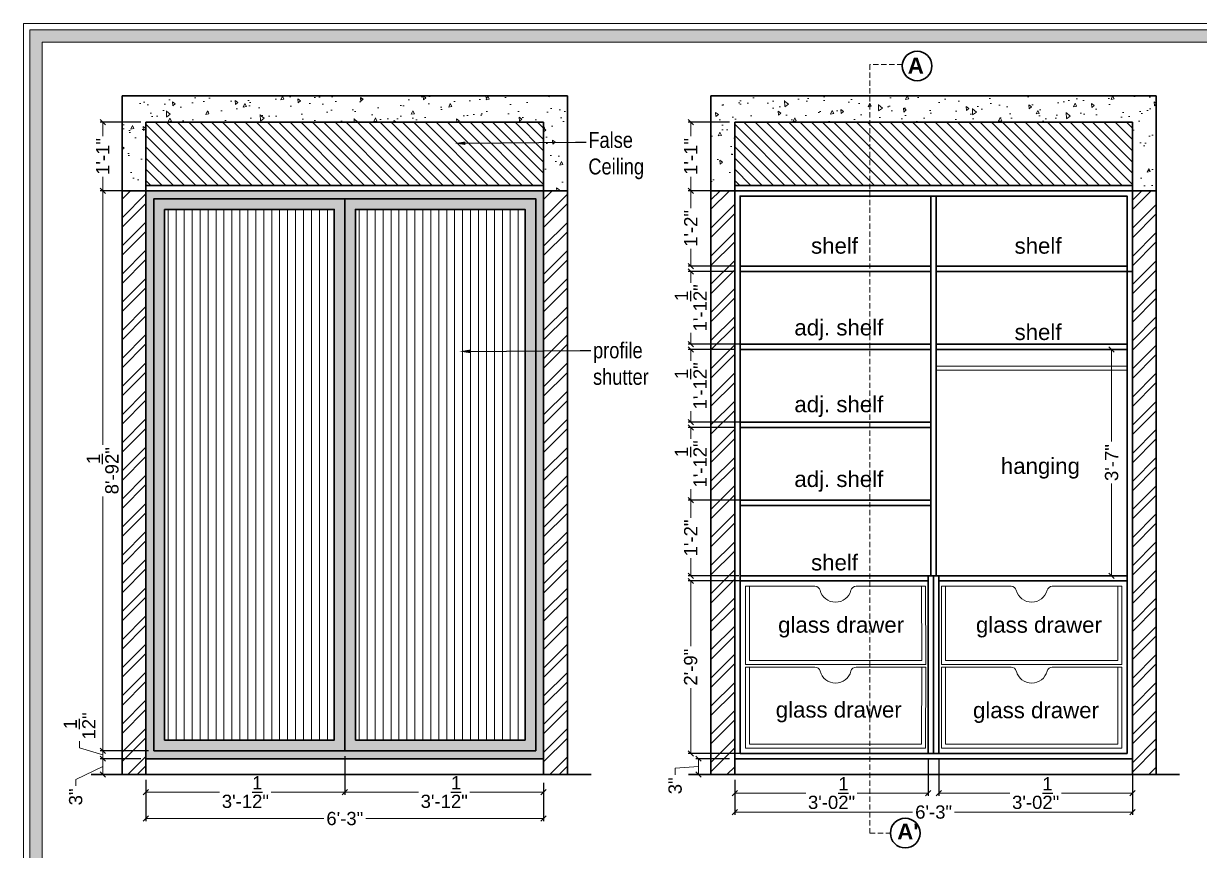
# Model space of a CAD drawing. Header units: millimetres. Extents: x 56222 to 3066687, y -650199 to -121287.
# Drawn here: x 132280.5 to 132502.3, y -184501.3 to -184345.4 of the extents above; entities that cross this region are included whole.
import ezdxf
from ezdxf import colors
from ezdxf.entities.mleader import LeaderData, LeaderLine
from ezdxf.math import Vec2, Vec3

# ---------------------------------------------------------------- set-up
doc = ezdxf.new("R2010")
doc.units = ezdxf.units.MM
doc.header["$MEASUREMENT"] = 0
doc.header["$PDMODE"] = 35
doc.linetypes.add('CENTER', pattern=[2, 1.25, -0.25, 0.25, -0.25])
doc.linetypes.add('DASHEDX2', pattern=[1.5, 1, -0.5])
doc.layers.get('Defpoints').update_dxf_attribs({"color": 220})
doc.layers.add('AR HATCH-7', color=7, linetype='Continuous')
for name, color, linetype, lineweight in [('DIM.', 250, 'Continuous', 13), ('dim05', 1, 'Continuous', 13), ('Dimension', 10, 'DASHEDX2', 20), ('FURNITURE', 32, 'Continuous', 9), ('FURNITURE-1', 252, 'Continuous', 13), ('GROUND FLOOR  ( HATCH )', 251, 'Continuous', 9), ('Labelling', 1, 'Continuous', 25), ('SECTION ( SLAB PLine )', 104, 'Continuous', 30), ('Text', 7, 'Continuous', 15), ('wall', 7, 'Continuous', 30), ('XX~SLAB ( BEAM )~ ( DIM )', 7, 'Continuous', 9)]:
    doc.layers.add(name, color=color, linetype=linetype, lineweight=lineweight)
doc.styles.add('Arial', font='arial.ttf')
doc.styles.get("Standard").update_dxf_attribs({"font": 'arial.ttf', "height": 6})
doc.styles.add('style4', font='ARIALN.TTF')
doc.dimstyles.new('ISO-25', dxfattribs={"dimtxt": 2.5, "dimasz": 1, "dimexe": 0.5, "dimexo": 1, "dimtad": 0, "dimdec": 1, "dimlunit": 4, "dimtxsty": 'Standard', "dimblk": 'OBLIQUE', "dimcen": 2.5, "dimclrd": 1, "dimclre": 1, "dimclrt": 5, "dimadec": 0, "dimazin": 0, "dimtfac": 1, "dimtdec": 1, "dimtmove": 0, "dimatfit": 3, "dimfxl": 1, "dimlwd": -1, "dimarcsym": 0})

# ---------------------------------------------------------------- blocks, each defined once
blk = doc.blocks.new('_Oblique')
at = {"layer": 'wall', "color": 0, "lineweight": -2}
blk.add_line((-0.5, -0.5), (0.5, 0.5), dxfattribs=at)
blk = doc.blocks.new('*D177')
at = {"layer": 'Defpoints', "color": 0, "lineweight": 30, "transparency": 16777216}
for p in [(132406.36, -184435.29), (132416.17, -184435.29), (132416.41, -184449.51)]:
    blk.add_point(p, dxfattribs=at)
at = {"layer": 'dim05', "color": 1, "linetype": 'Continuous', "lineweight": -2, "transparency": 16777216}
for p, q in [((132415.17, -184435.29), (132405.86, -184435.29)), ((132415.41, -184449.51), (132405.86, -184449.51))]:
    blk.add_line(p, q, dxfattribs=at)
at = {"layer": 'dim05', "color": 1, "linetype": 'Continuous', "transparency": 16777216}
for p, q in [((132406.36, -184435.29), (132406.36, -184438.57)), ((132406.36, -184449.51), (132406.36, -184446.23))]:
    blk.add_line(p, q, dxfattribs=at)
at = {"layer": 'dim05', "color": 1, "transparency": 16777216}
for p, rotation in [((132406.36, -184435.29), 90), ((132406.36, -184449.51), 270)]:
    blk.add_blockref('_Oblique', p, dxfattribs=dict(at, rotation=rotation))
at = {"layer": 'dim05', "color": 5, "lineweight": 25, "transparency": 16777216, "insert": (132406.36, -184442.4), "char_height": 2.5, "attachment_point": 5, "rotation": 90, "style": 'Arial'}
blk.add_mtext('1\'-2"', dxfattribs=at)
blk = doc.blocks.new('*D178')
at = {"layer": 'Defpoints', "color": 0, "lineweight": 30, "transparency": 16777216}
for p in [(132407.84, -184484.01), (132414.67, -184484.01), (132414.67, -184487.01)]:
    blk.add_point(p, dxfattribs=at)
at = {"layer": 'dim05', "color": 1, "linetype": 'Continuous', "lineweight": -2, "transparency": 16777216}
for p, q in [((132413.67, -184484.01), (132407.34, -184484.01)), ((132413.67, -184487.01), (132407.34, -184487.01))]:
    blk.add_line(p, q, dxfattribs=at)
at = {"layer": 'dim05', "color": 1, "linetype": 'Continuous', "transparency": 16777216}
for p, q in [((132407.84, -184487.01), (132407.84, -184484.01)), ((132407.84, -184485.51), (132403.43, -184485.82)), ((132403.43, -184485.82), (132403.43, -184487.07))]:
    blk.add_line(p, q, dxfattribs=at)
at = {"layer": 'dim05', "color": 1, "transparency": 16777216}
for p, rotation in [((132407.84, -184484.01), 90), ((132407.84, -184487.01), 270)]:
    blk.add_blockref('_Oblique', p, dxfattribs=dict(at, rotation=rotation))
at = {"layer": 'dim05', "color": 5, "lineweight": 25, "transparency": 16777216, "insert": (132403.43, -184489.13), "char_height": 2.5, "attachment_point": 5, "rotation": 90, "style": 'Arial'}
blk.add_mtext('3"', dxfattribs=at)
blk = doc.blocks.new('*D179')
at = {"layer": 'Defpoints', "color": 0, "lineweight": 30, "transparency": 16777216}
for p in [(132341.12, -184486.06), (132303.62, -184487.56), (132341.12, -184490.32)]:
    blk.add_point(p, dxfattribs=at)
at = {"layer": 'dim05', "color": 1, "linetype": 'Continuous', "lineweight": -2, "transparency": 16777216}
for p, q in [((132303.62, -184488.56), (132303.62, -184490.82)), ((132341.12, -184487.06), (132341.12, -184490.82))]:
    blk.add_line(p, q, dxfattribs=at)
at = {"layer": 'dim05', "color": 1, "linetype": 'Continuous', "transparency": 16777216}
for p, q in [((132303.62, -184490.32), (132317.51, -184490.32)), ((132341.12, -184490.32), (132327.23, -184490.32))]:
    blk.add_line(p, q, dxfattribs=at)
at = {"layer": 'dim05', "color": 1, "transparency": 16777216, "rotation": 180}
blk.add_blockref('_Oblique', (132303.62, -184490.32), dxfattribs=at)
at = {"layer": 'dim05', "color": 1, "transparency": 16777216}
blk.add_blockref('_Oblique', (132341.12, -184490.32), dxfattribs=at)
at = {"layer": 'dim05', "color": 5, "lineweight": 25, "transparency": 16777216, "insert": (132322.37, -184490.32), "char_height": 2.5, "attachment_point": 5, "style": 'Arial'}
blk.add_mtext('3\'-1{\\H1x;\\S1/2;}"', dxfattribs=at)
blk = doc.blocks.new('*D180')
at = {"layer": 'Defpoints', "color": 0, "lineweight": 30, "transparency": 16777216}
for p in [(132341.12, -184482.51), (132378.62, -184487.56), (132378.62, -184490.32)]:
    blk.add_point(p, dxfattribs=at)
at = {"layer": 'dim05', "color": 1, "linetype": 'Continuous', "lineweight": -2, "transparency": 16777216}
for p, q in [((132341.12, -184483.51), (132341.12, -184490.82)), ((132378.62, -184488.56), (132378.62, -184490.82))]:
    blk.add_line(p, q, dxfattribs=at)
at = {"layer": 'dim05', "color": 1, "linetype": 'Continuous', "transparency": 16777216}
for p, q in [((132341.12, -184490.32), (132355.01, -184490.32)), ((132378.62, -184490.32), (132364.73, -184490.32))]:
    blk.add_line(p, q, dxfattribs=at)
at = {"layer": 'dim05', "color": 1, "transparency": 16777216, "rotation": 180}
blk.add_blockref('_Oblique', (132341.12, -184490.32), dxfattribs=at)
at = {"layer": 'dim05', "color": 1, "transparency": 16777216}
blk.add_blockref('_Oblique', (132378.62, -184490.32), dxfattribs=at)
at = {"layer": 'dim05', "color": 5, "lineweight": 25, "transparency": 16777216, "insert": (132359.87, -184490.32), "char_height": 2.5, "attachment_point": 5, "style": 'Arial'}
blk.add_mtext('3\'-1{\\H1x;\\S1/2;}"', dxfattribs=at)
blk = doc.blocks.new('*D181')
at = {"layer": 'Defpoints', "color": 0, "lineweight": 30, "transparency": 16777216}
for p in [(132295.46, -184376.94), (132305.12, -184376.94), (132305.12, -184482.51)]:
    blk.add_point(p, dxfattribs=at)
at = {"layer": 'dim05', "color": 1, "linetype": 'Continuous', "lineweight": -2, "transparency": 16777216}
for p, q in [((132304.12, -184376.94), (132294.96, -184376.94)), ((132304.12, -184482.51), (132294.96, -184482.51))]:
    blk.add_line(p, q, dxfattribs=at)
at = {"layer": 'dim05', "color": 1, "linetype": 'Continuous', "transparency": 16777216}
for p, q in [((132295.46, -184376.94), (132295.46, -184424.86)), ((132295.46, -184482.51), (132295.46, -184434.58))]:
    blk.add_line(p, q, dxfattribs=at)
at = {"layer": 'dim05', "color": 1, "transparency": 16777216}
for p, rotation in [((132295.46, -184376.94), 90), ((132295.46, -184482.51), 270)]:
    blk.add_blockref('_Oblique', p, dxfattribs=dict(at, rotation=rotation))
at = {"layer": 'dim05', "color": 5, "lineweight": 25, "transparency": 16777216, "insert": (132295.46, -184429.72), "char_height": 2.5, "attachment_point": 5, "rotation": 90, "style": 'Arial'}
blk.add_mtext('8\'-9{\\H1x;\\S1/2;}"', dxfattribs=at)
blk = doc.blocks.new('*D182')
at = {"layer": 'Defpoints', "color": 0, "lineweight": 30, "transparency": 16777216}
for p in [(132295.46, -184364.01), (132303.62, -184364.01), (132305.12, -184376.94)]:
    blk.add_point(p, dxfattribs=at)
at = {"layer": 'dim05', "color": 1, "linetype": 'Continuous', "lineweight": -2, "transparency": 16777216}
for p, q in [((132302.62, -184364.01), (132294.96, -184364.01)), ((132304.12, -184376.94), (132294.96, -184376.94))]:
    blk.add_line(p, q, dxfattribs=at)
at = {"layer": 'dim05', "color": 1, "linetype": 'Continuous', "transparency": 16777216}
for p, q in [((132295.46, -184364.01), (132295.46, -184366.64)), ((132295.46, -184376.94), (132295.46, -184374.3))]:
    blk.add_line(p, q, dxfattribs=at)
at = {"layer": 'dim05', "color": 1, "transparency": 16777216}
for p, rotation in [((132295.46, -184364.01), 90), ((132295.46, -184376.94), 270)]:
    blk.add_blockref('_Oblique', p, dxfattribs=dict(at, rotation=rotation))
at = {"layer": 'dim05', "color": 5, "lineweight": 25, "transparency": 16777216, "insert": (132295.46, -184370.47), "char_height": 2.5, "attachment_point": 5, "rotation": 90, "style": 'Arial'}
blk.add_mtext('1\'-1"', dxfattribs=at)
blk = doc.blocks.new('*D184')
at = {"layer": 'Defpoints', "color": 0, "lineweight": 30, "transparency": 16777216}
for p in [(132485.75, -184406.87), (132486.94, -184406.87), (132486.39, -184449.51)]:
    blk.add_point(p, dxfattribs=at)
at = {"layer": 'dim05', "color": 1, "linetype": 'Continuous', "lineweight": -2, "transparency": 16777216}
for p, q in [((132485.94, -184406.87), (132485.25, -184406.87)), ((132485.39, -184449.51), (132485.25, -184449.51))]:
    blk.add_line(p, q, dxfattribs=at)
at = {"layer": 'dim05', "color": 1, "linetype": 'Continuous', "transparency": 16777216}
for p, q in [((132485.75, -184406.87), (132485.75, -184424.24)), ((132485.75, -184449.51), (132485.75, -184432.13))]:
    blk.add_line(p, q, dxfattribs=at)
at = {"layer": 'dim05', "color": 1, "transparency": 16777216}
for p, rotation in [((132485.75, -184406.87), 90), ((132485.75, -184449.51), 270)]:
    blk.add_blockref('_Oblique', p, dxfattribs=dict(at, rotation=rotation))
at = {"layer": 'dim05', "color": 5, "lineweight": 25, "transparency": 16777216, "insert": (132485.75, -184428.19), "char_height": 2.5, "attachment_point": 5, "rotation": 90, "style": 'Arial'}
blk.add_mtext('3\'-7"', dxfattribs=at)
blk = doc.blocks.new('*D406')
at = {"layer": 'Defpoints', "color": 0, "lineweight": 30, "transparency": 16777216}
for p in [(132295.46, -184484.01), (132303.62, -184484.01), (132303.62, -184487.01)]:
    blk.add_point(p, dxfattribs=at)
at = {"layer": 'dim05', "color": 1, "linetype": 'Continuous', "lineweight": -2, "transparency": 16777216}
for p, q in [((132302.62, -184484.01), (132294.96, -184484.01)), ((132302.62, -184487.01), (132294.96, -184487.01))]:
    blk.add_line(p, q, dxfattribs=at)
at = {"layer": 'dim05', "color": 1, "linetype": 'Continuous', "transparency": 16777216}
for p, q in [((132295.46, -184487.01), (132295.46, -184484.01)), ((132295.46, -184485.51), (132290.37, -184487.91)), ((132290.37, -184487.91), (132290.37, -184489.16))]:
    blk.add_line(p, q, dxfattribs=at)
at = {"layer": 'dim05', "color": 1, "transparency": 16777216}
for p, rotation in [((132295.46, -184484.01), 90), ((132295.46, -184487.01), 270)]:
    blk.add_blockref('_Oblique', p, dxfattribs=dict(at, rotation=rotation))
at = {"layer": 'dim05', "color": 5, "lineweight": 25, "transparency": 16777216, "insert": (132290.37, -184491.22), "char_height": 2.5, "attachment_point": 5, "rotation": 90, "style": 'Arial'}
blk.add_mtext('3"', dxfattribs=at)
blk = doc.blocks.new('*D407')
at = {"layer": 'Defpoints', "color": 0, "lineweight": 30, "transparency": 16777216}
for p in [(132295.46, -184482.51), (132303.62, -184484.01), (132305.12, -184482.51)]:
    blk.add_point(p, dxfattribs=at)
at = {"layer": 'dim05', "color": 1, "linetype": 'Continuous', "transparency": 16777216}
for p, q in [((132291.09, -184481.95), (132291.09, -184480.7)), ((132295.46, -184483.26), (132291.09, -184481.95)), ((132295.46, -184484.01), (132295.46, -184482.51))]:
    blk.add_line(p, q, dxfattribs=at)
at = {"layer": 'dim05', "color": 1, "linetype": 'Continuous', "lineweight": -2, "transparency": 16777216}
for p, q in [((132304.12, -184482.51), (132294.96, -184482.51)), ((132302.62, -184484.01), (132294.96, -184484.01))]:
    blk.add_line(p, q, dxfattribs=at)
at = {"layer": 'dim05', "color": 1, "transparency": 16777216}
for p, rotation in [((132295.46, -184482.51), 90), ((132295.46, -184484.01), 270)]:
    blk.add_blockref('_Oblique', p, dxfattribs=dict(at, rotation=rotation))
at = {"layer": 'dim05', "color": 5, "lineweight": 25, "transparency": 16777216, "insert": (132291.09, -184477.84), "char_height": 2.5, "attachment_point": 5, "rotation": 90, "style": 'Arial'}
blk.add_mtext('1{\\H1x;\\S1/2;}"', dxfattribs=at)
blk = doc.blocks.new('*D408')
at = {"layer": 'Defpoints', "color": 0, "lineweight": 30, "transparency": 16777216}
for p in [(132406.36, -184364.01), (132414.67, -184364.01), (132414.67, -184376.94)]:
    blk.add_point(p, dxfattribs=at)
at = {"layer": 'dim05', "color": 1, "linetype": 'Continuous', "lineweight": -2, "transparency": 16777216}
for p, q in [((132413.67, -184364.01), (132405.86, -184364.01)), ((132413.67, -184376.94), (132405.86, -184376.94))]:
    blk.add_line(p, q, dxfattribs=at)
at = {"layer": 'dim05', "color": 1, "linetype": 'Continuous', "transparency": 16777216}
for p, q in [((132406.36, -184364.01), (132406.36, -184366.64)), ((132406.36, -184376.94), (132406.36, -184374.3))]:
    blk.add_line(p, q, dxfattribs=at)
at = {"layer": 'dim05', "color": 1, "transparency": 16777216}
for p, rotation in [((132406.36, -184364.01), 90), ((132406.36, -184376.94), 270)]:
    blk.add_blockref('_Oblique', p, dxfattribs=dict(at, rotation=rotation))
at = {"layer": 'dim05', "color": 5, "lineweight": 25, "transparency": 16777216, "insert": (132406.36, -184370.47), "char_height": 2.5, "attachment_point": 5, "rotation": 90, "style": 'Arial'}
blk.add_mtext('1\'-1"', dxfattribs=at)
blk = doc.blocks.new('*D409')
at = {"layer": 'Defpoints', "color": 0, "lineweight": 30, "transparency": 16777216}
for p in [(132416.7, -184450.51), (132406.36, -184483.01), (132418.46, -184483.01)]:
    blk.add_point(p, dxfattribs=at)
at = {"layer": 'dim05', "color": 1, "linetype": 'Continuous', "lineweight": -2, "transparency": 16777216}
for p, q in [((132415.7, -184450.51), (132405.86, -184450.51)), ((132417.46, -184483.01), (132405.86, -184483.01))]:
    blk.add_line(p, q, dxfattribs=at)
at = {"layer": 'dim05', "color": 1, "linetype": 'Continuous', "transparency": 16777216}
for p, q in [((132406.36, -184450.51), (132406.36, -184462.79)), ((132406.36, -184483.01), (132406.36, -184470.73))]:
    blk.add_line(p, q, dxfattribs=at)
at = {"layer": 'dim05', "color": 1, "transparency": 16777216}
for p, rotation in [((132406.36, -184450.51), 90), ((132406.36, -184483.01), 270)]:
    blk.add_blockref('_Oblique', p, dxfattribs=dict(at, rotation=rotation))
at = {"layer": 'dim05', "color": 5, "lineweight": 25, "transparency": 16777216, "insert": (132406.36, -184466.76), "char_height": 2.5, "attachment_point": 5, "rotation": 90, "style": 'Arial'}
blk.add_mtext('2\'-9"', dxfattribs=at)
blk = doc.blocks.new('*D410')
at = {"layer": 'Defpoints', "color": 0, "lineweight": 30, "transparency": 16777216}
for p in [(132414.67, -184376.94), (132406.36, -184391.15), (132415.67, -184391.15)]:
    blk.add_point(p, dxfattribs=at)
at = {"layer": 'dim05', "color": 1, "linetype": 'Continuous', "lineweight": -2, "transparency": 16777216}
for p, q in [((132413.67, -184376.94), (132405.86, -184376.94)), ((132414.67, -184391.15), (132405.86, -184391.15))]:
    blk.add_line(p, q, dxfattribs=at)
at = {"layer": 'dim05', "color": 1, "linetype": 'Continuous', "transparency": 16777216}
for p, q in [((132406.36, -184376.94), (132406.36, -184380.21)), ((132406.36, -184391.15), (132406.36, -184387.87))]:
    blk.add_line(p, q, dxfattribs=at)
at = {"layer": 'dim05', "color": 1, "transparency": 16777216}
for p, rotation in [((132406.36, -184376.94), 90), ((132406.36, -184391.15), 270)]:
    blk.add_blockref('_Oblique', p, dxfattribs=dict(at, rotation=rotation))
at = {"layer": 'dim05', "color": 5, "lineweight": 25, "transparency": 16777216, "insert": (132406.36, -184384.04), "char_height": 2.5, "attachment_point": 5, "rotation": 90, "style": 'Arial'}
blk.add_mtext('1\'-2"', dxfattribs=at)
blk = doc.blocks.new('*D411')
at = {"layer": 'Defpoints', "color": 0, "lineweight": 30, "transparency": 16777216}
for p in [(132415.67, -184392.15), (132406.36, -184405.87), (132416.67, -184405.87)]:
    blk.add_point(p, dxfattribs=at)
at = {"layer": 'dim05', "color": 1, "linetype": 'Continuous', "lineweight": -2, "transparency": 16777216}
for p, q in [((132414.67, -184392.15), (132405.86, -184392.15)), ((132415.67, -184405.87), (132405.86, -184405.87))]:
    blk.add_line(p, q, dxfattribs=at)
at = {"layer": 'dim05', "color": 1, "linetype": 'Continuous', "transparency": 16777216}
for p, q in [((132406.36, -184392.15), (132406.36, -184394.27)), ((132406.36, -184405.87), (132406.36, -184403.75))]:
    blk.add_line(p, q, dxfattribs=at)
at = {"layer": 'dim05', "color": 1, "transparency": 16777216}
for p, rotation in [((132406.36, -184392.15), 90), ((132406.36, -184405.87), 270)]:
    blk.add_blockref('_Oblique', p, dxfattribs=dict(at, rotation=rotation))
at = {"layer": 'dim05', "color": 5, "lineweight": 25, "transparency": 16777216, "insert": (132406.36, -184399.01), "char_height": 2.5, "attachment_point": 5, "rotation": 90, "style": 'Arial'}
blk.add_mtext('1\'-1{\\H1x;\\S1/2;}"', dxfattribs=at)
blk = doc.blocks.new('*D412')
at = {"layer": 'Defpoints', "color": 0, "lineweight": 30, "transparency": 16777216}
for p in [(132415.67, -184406.87), (132406.36, -184420.58), (132416.67, -184420.58)]:
    blk.add_point(p, dxfattribs=at)
at = {"layer": 'dim05', "color": 1, "linetype": 'Continuous', "lineweight": -2, "transparency": 16777216}
for p, q in [((132414.67, -184406.87), (132405.86, -184406.87)), ((132415.67, -184420.58), (132405.86, -184420.58))]:
    blk.add_line(p, q, dxfattribs=at)
at = {"layer": 'dim05', "color": 1, "linetype": 'Continuous', "transparency": 16777216}
for p, q in [((132406.36, -184406.87), (132406.36, -184408.98)), ((132406.36, -184420.58), (132406.36, -184418.46))]:
    blk.add_line(p, q, dxfattribs=at)
at = {"layer": 'dim05', "color": 1, "transparency": 16777216}
for p, rotation in [((132406.36, -184406.87), 90), ((132406.36, -184420.58), 270)]:
    blk.add_blockref('_Oblique', p, dxfattribs=dict(at, rotation=rotation))
at = {"layer": 'dim05', "color": 5, "lineweight": 25, "transparency": 16777216, "insert": (132406.36, -184413.72), "char_height": 2.5, "attachment_point": 5, "rotation": 90, "style": 'Arial'}
blk.add_mtext('1\'-1{\\H1x;\\S1/2;}"', dxfattribs=at)
blk = doc.blocks.new('*D413')
at = {"layer": 'Defpoints', "color": 0, "lineweight": 30, "transparency": 16777216}
for p in [(132415.67, -184421.58), (132406.36, -184435.29), (132416.67, -184435.29)]:
    blk.add_point(p, dxfattribs=at)
at = {"layer": 'dim05', "color": 1, "linetype": 'Continuous', "lineweight": -2, "transparency": 16777216}
for p, q in [((132414.67, -184421.58), (132405.86, -184421.58)), ((132415.67, -184435.29), (132405.86, -184435.29))]:
    blk.add_line(p, q, dxfattribs=at)
at = {"layer": 'dim05', "color": 1, "linetype": 'Continuous', "transparency": 16777216}
for p, q in [((132406.36, -184421.58), (132406.36, -184423.7)), ((132406.36, -184435.29), (132406.36, -184433.18))]:
    blk.add_line(p, q, dxfattribs=at)
at = {"layer": 'dim05', "color": 1, "transparency": 16777216}
for p, rotation in [((132406.36, -184421.58), 90), ((132406.36, -184435.29), 270)]:
    blk.add_blockref('_Oblique', p, dxfattribs=dict(at, rotation=rotation))
at = {"layer": 'dim05', "color": 5, "lineweight": 25, "transparency": 16777216, "insert": (132406.36, -184428.44), "char_height": 2.5, "attachment_point": 5, "rotation": 90, "style": 'Arial'}
blk.add_mtext('1\'-1{\\H1x;\\S1/2;}"', dxfattribs=at)
blk = doc.blocks.new('*D414')
at = {"layer": 'Defpoints', "color": 0, "lineweight": 30, "transparency": 16777216}
for p in [(132451.17, -184483.01), (132414.67, -184487.01), (132451.17, -184490.51)]:
    blk.add_point(p, dxfattribs=at)
at = {"layer": 'dim05', "color": 1, "linetype": 'Continuous', "lineweight": -2, "transparency": 16777216}
for p, q in [((132451.17, -184484.01), (132451.17, -184491.01)), ((132414.67, -184488.01), (132414.67, -184491.01))]:
    blk.add_line(p, q, dxfattribs=at)
at = {"layer": 'dim05', "color": 1, "linetype": 'Continuous', "transparency": 16777216}
for p, q in [((132414.67, -184490.51), (132428.07, -184490.51)), ((132451.17, -184490.51), (132437.78, -184490.51))]:
    blk.add_line(p, q, dxfattribs=at)
at = {"layer": 'dim05', "color": 1, "transparency": 16777216, "rotation": 180}
blk.add_blockref('_Oblique', (132414.67, -184490.51), dxfattribs=at)
at = {"layer": 'dim05', "color": 1, "transparency": 16777216}
blk.add_blockref('_Oblique', (132451.17, -184490.51), dxfattribs=at)
at = {"layer": 'dim05', "color": 5, "lineweight": 25, "transparency": 16777216, "insert": (132432.92, -184490.51), "char_height": 2.5, "attachment_point": 5, "style": 'Arial'}
blk.add_mtext('3\'-0{\\H1x;\\S1/2;}"', dxfattribs=at)
blk = doc.blocks.new('*D415')
at = {"layer": 'Defpoints', "color": 0, "lineweight": 30, "transparency": 16777216}
for p in [(132453.17, -184483.01), (132489.67, -184484.01), (132489.67, -184490.51)]:
    blk.add_point(p, dxfattribs=at)
at = {"layer": 'dim05', "color": 1, "linetype": 'Continuous', "lineweight": -2, "transparency": 16777216}
for p, q in [((132453.17, -184484.01), (132453.17, -184491.01)), ((132489.67, -184485.01), (132489.67, -184491.01))]:
    blk.add_line(p, q, dxfattribs=at)
at = {"layer": 'dim05', "color": 1, "linetype": 'Continuous', "transparency": 16777216}
for p, q in [((132453.17, -184490.51), (132466.57, -184490.51)), ((132489.67, -184490.51), (132476.28, -184490.51))]:
    blk.add_line(p, q, dxfattribs=at)
at = {"layer": 'dim05', "color": 1, "transparency": 16777216, "rotation": 180}
blk.add_blockref('_Oblique', (132453.17, -184490.51), dxfattribs=at)
at = {"layer": 'dim05', "color": 1, "transparency": 16777216}
blk.add_blockref('_Oblique', (132489.67, -184490.51), dxfattribs=at)
at = {"layer": 'dim05', "color": 5, "lineweight": 25, "transparency": 16777216, "insert": (132471.42, -184490.51), "char_height": 2.5, "attachment_point": 5, "style": 'Arial'}
blk.add_mtext('3\'-0{\\H1x;\\S1/2;}"', dxfattribs=at)
blk = doc.blocks.new('*D416')
at = {"layer": 'Defpoints', "color": 0, "lineweight": 30, "transparency": 16777216}
for p in [(132414.67, -184487.01), (132489.67, -184487.01), (132489.67, -184494.09)]:
    blk.add_point(p, dxfattribs=at)
at = {"layer": 'dim05', "color": 1, "linetype": 'Continuous', "lineweight": -2, "transparency": 16777216}
for p, q in [((132414.67, -184488.01), (132414.67, -184494.59)), ((132489.67, -184488.01), (132489.67, -184494.59))]:
    blk.add_line(p, q, dxfattribs=at)
at = {"layer": 'dim05', "color": 1, "linetype": 'Continuous', "transparency": 16777216}
for p, q in [((132414.67, -184494.09), (132448.22, -184494.09)), ((132489.67, -184494.09), (132456.13, -184494.09))]:
    blk.add_line(p, q, dxfattribs=at)
at = {"layer": 'dim05', "color": 1, "transparency": 16777216, "rotation": 180}
blk.add_blockref('_Oblique', (132414.67, -184494.09), dxfattribs=at)
at = {"layer": 'dim05', "color": 1, "transparency": 16777216}
blk.add_blockref('_Oblique', (132489.67, -184494.09), dxfattribs=at)
at = {"layer": 'dim05', "color": 5, "lineweight": 25, "transparency": 16777216, "insert": (132452.17, -184494.09), "char_height": 2.5, "attachment_point": 5, "style": 'Arial'}
blk.add_mtext('6\'-3"', dxfattribs=at)
blk = doc.blocks.new('*D417')
at = {"layer": 'Defpoints', "color": 0, "lineweight": 30, "transparency": 16777216}
for p in [(132303.62, -184487.01), (132378.62, -184487.56), (132378.62, -184495.31)]:
    blk.add_point(p, dxfattribs=at)
at = {"layer": 'dim05', "color": 1, "linetype": 'Continuous', "lineweight": -2, "transparency": 16777216}
for p, q in [((132303.62, -184488.01), (132303.62, -184495.81)), ((132378.62, -184488.56), (132378.62, -184495.81))]:
    blk.add_line(p, q, dxfattribs=at)
at = {"layer": 'dim05', "color": 1, "linetype": 'Continuous', "transparency": 16777216}
for p, q in [((132303.62, -184495.31), (132337.17, -184495.31)), ((132378.62, -184495.31), (132345.08, -184495.31))]:
    blk.add_line(p, q, dxfattribs=at)
at = {"layer": 'dim05', "color": 1, "transparency": 16777216, "rotation": 180}
blk.add_blockref('_Oblique', (132303.62, -184495.31), dxfattribs=at)
at = {"layer": 'dim05', "color": 1, "transparency": 16777216}
blk.add_blockref('_Oblique', (132378.62, -184495.31), dxfattribs=at)
at = {"layer": 'dim05', "color": 5, "lineweight": 25, "transparency": 16777216, "insert": (132341.12, -184495.31), "char_height": 2.5, "attachment_point": 5, "style": 'Arial'}
blk.add_mtext('6\'-3"', dxfattribs=at)

msp = doc.modelspace()

# ---------------------------------------------------------------- hatches: boundary and pattern name
at = {"layer": 'AR HATCH-7', "lineweight": 0, "true_color": 0x939598}
h = msp.add_hatch(dxfattribs=at)
h.set_pattern_fill('AR-CONC', color=252, angle=45)
h.set_pattern_definition([(95, (-1324.439, -2019.0207), (5.51551999, 4.62807079), [0.75, -8.25]), (40, (-1324.439, -2019.021), (-6.29992167, 4.3376815), [0.6, -6.6]), (145.4514445, (-1323.9795, -2018.635), (-0.78440164, 8.96575221), [0.63740192, -7.01142112]), (91.1842, (-1325.853, -2017.6064), (8.71693388, 6.37613776), [1.125, -12.375]), (141.6356355, (-1325.127, -2017.075), (-0.2790007, 13.4971167), [0.9561034, -10.5171376]), (36.184164, (-1325.853, -2017.606), (-0.2790007, 13.4971167), [0.9, -9.9]), (66, (-1324.7927, -2017.253), (7.06771572, 1.37382476), [0.75, -8.25]), (11, (-1324.793, -2017.253), (-3.40708593, 6.84808435), [0.6, -6.6]), (116.4514447, (-1324.204, -2017.1384), (3.66062975, 8.22190906), [0.6374019, -7.01142112]), (82.5, (-1324.439, -2019.0207), (-2.267931853, 2.439898176), [0, -6.52, 0, -6.7, 0, -6.625]), (52.5, (-1324.439, -2019.0207), (-0.92872942, 4.6490945), [0, -3.82, 0, -6.37, 0, -2.525]), (12.5, (-1326.016, -2020.5975), (3.934181673, 3.615207618), [0, -2.5, 0, -7.8, 0, -10.35]), (2.5, (-1326.723, -2021.3046), (3.41589983, 4.83159807), [0, -3.25, 0, -5.18, 0, -7.35])])
h.paths.add_polyline_path([(132383.12, -184359.01), (132299.12, -184359.01), (132299.12, -184375.01), (132303.62, -184375.01), (132303.62, -184373.01), (132303.62, -184364.01), (132378.62, -184364.01), (132378.62, -184376.94), (132383.12, -184376.94)])
h = msp.add_hatch(dxfattribs=at)
h.set_pattern_fill('AR-CONC', color=252, angle=45)
h.set_pattern_definition([(95, (-1322.8286, -2019.0207), (5.51551999, 4.62807079), [0.75, -8.25]), (40, (-1322.8286, -2019.021), (-6.29992167, 4.3376815), [0.6, -6.6]), (145.4514445, (-1322.369, -2018.635), (-0.78440164, 8.96575221), [0.63740192, -7.01142112]), (91.1842, (-1324.243, -2017.6064), (8.71693388, 6.37613776), [1.125, -12.375]), (141.6356355, (-1323.516, -2017.075), (-0.2790007, 13.4971167), [0.9561034, -10.5171376]), (36.184164, (-1324.243, -2017.606), (-0.2790007, 13.4971167), [0.9, -9.9]), (66, (-1323.182, -2017.253), (7.06771572, 1.37382476), [0.75, -8.25]), (11, (-1323.182, -2017.253), (-3.40708593, 6.84808435), [0.6, -6.6]), (116.4514447, (-1322.593, -2017.1384), (3.66062975, 8.22190906), [0.6374019, -7.01142112]), (82.5, (-1322.8286, -2019.0207), (-2.267931853, 2.439898176), [0, -6.52, 0, -6.7, 0, -6.625]), (52.5, (-1322.8286, -2019.0207), (-0.92872942, 4.6490945), [0, -3.82, 0, -6.37, 0, -2.525]), (12.5, (-1324.4055, -2020.5975), (3.934181673, 3.615207618), [0, -2.5, 0, -7.8, 0, -10.35]), (2.5, (-1325.1126, -2021.3046), (3.41589983, 4.83159807), [0, -3.25, 0, -5.18, 0, -7.35])])
h.paths.add_polyline_path([(132494.17, -184359.01), (132410.17, -184359.01), (132410.17, -184376.94), (132414.67, -184376.94), (132414.67, -184373.01), (132414.67, -184364.01), (132489.67, -184364.01), (132489.67, -184376.94), (132494.17, -184376.94)])
at = {"layer": 'AR HATCH-7', "lineweight": 9, "true_color": 0x939598}
h = msp.add_hatch(dxfattribs=at)
h.set_pattern_fill('ANSI32', color=252, scale=10)
h.set_pattern_definition([(45, (-1324.439, -2019.0207), (-2.65165043, 2.65165043), []), (45, (-1322.6713, -2019.0207), (-2.65165043, 2.65165043), [])])
h.paths.add_polyline_path([(132303.62, -184376.94), (132299.12, -184376.94), (132299.12, -184487.01), (132303.62, -184487.01)])
h.paths.add_polyline_path([(132383.12, -184376.94), (132378.62, -184376.94), (132378.62, -184479.01), (132378.62, -184487.01), (132383.12, -184487.01)])
at = {"layer": 'AR HATCH-7', "linetype": 'CENTER', "lineweight": 30, "true_color": 0x636466, "transparency": 33554541}
h = msp.add_hatch(color=251, dxfattribs=at)
h.dxf.hatch_style = 1
h.paths.add_polyline_path([(132343.12, -184380.44), (132375.12, -184380.44), (132375.12, -184411.06), (132377.12, -184411.04), (132377.12, -184378.44), (132341.12, -184378.44), (132341.12, -184480.51), (132377.12, -184480.47), (132377.12, -184411.04), (132375.12, -184411.06), (132375.12, -184480.48), (132343.12, -184480.51)], flags=17)
h.paths.add_polyline_path([(132341.12, -184378.44), (132305.12, -184378.44), (132305.12, -184480.51), (132341.12, -184480.51)], flags=17)
h.paths.add_polyline_path([(132339.12, -184480.51), (132307.12, -184480.51), (132307.12, -184380.44), (132339.12, -184380.44)], flags=16)
h.paths.add_polyline_path([(132378.62, -184376.94), (132303.62, -184376.94), (132303.62, -184484.01), (132378.62, -184484.01), (132378.62, -184411.03), (132377.12, -184411.04), (132377.12, -184480.47), (132305.12, -184480.51), (132305.12, -184378.44), (132377.12, -184378.44), (132377.12, -184411.04), (132378.62, -184411.03)])
at = {"layer": 'AR HATCH-7', "lineweight": 9, "true_color": 0x939598}
h = msp.add_hatch(dxfattribs=at)
h.set_pattern_fill('ANSI32', color=252, scale=10)
h.set_pattern_definition([(45, (-1322.8286, -2019.0207), (-2.65165043, 2.65165043), []), (45, (-1321.061, -2019.0207), (-2.65165043, 2.65165043), [])])
h.paths.add_polyline_path([(132414.67, -184376.94), (132410.17, -184376.94), (132410.17, -184487.01), (132414.67, -184487.01)])
h.paths.add_polyline_path([(132494.17, -184376.94), (132489.67, -184376.94), (132489.67, -184479.01), (132489.67, -184487.01), (132494.17, -184487.01)])
at = {"layer": 'AR HATCH-7', "linetype": 'CENTER', "lineweight": 15, "transparency": 33554541}
h = msp.add_hatch(dxfattribs=at)
h.set_pattern_fill('ANSI31', scale=12, angle=45)
h.set_pattern_definition([(90, (-1126.1652, -514.8892), (-1.5, 0), [])])
h.paths.add_polyline_path([(132375.12, -184380.44), (132343.12, -184380.44), (132343.12, -184480.51), (132375.12, -184480.51)])
h.paths.add_polyline_path([(132339.12, -184380.44), (132307.12, -184380.44), (132307.12, -184480.51), (132339.12, -184480.51)])
at = {"layer": 'Dimension', "linetype": 'Continuous', "true_color": 0xd39e00}
h = msp.add_hatch(color=42, dxfattribs=at)
h.paths.add_polyline_path([(132281.69, -184346.57), (132281.69, -184580.39), (132613.88, -184580.39), (132613.88, -184346.57)])
h.paths.add_polyline_path([(132284.02, -184348.9), (132611.55, -184348.9), (132611.55, -184578.06), (132284.02, -184578.06)], flags=16)
at = {"layer": 'GROUND FLOOR  ( HATCH )', "linetype": 'CENTER', "lineweight": 15}
h = msp.add_hatch(dxfattribs=at)
h.set_pattern_fill('ANSI31', color=6, scale=12, angle=90, style=0)
h.set_pattern_definition([(135, (-1126.1652, -512.9609), (-1.060660172, -1.060660172), [])])
h.paths.add_polyline_path([(132378.62, -184364.01), (132303.62, -184364.01), (132303.62, -184375.94), (132378.62, -184375.94)])
h = msp.add_hatch(dxfattribs=at)
h.set_pattern_fill('ANSI31', color=6, scale=12, angle=90, style=0)
h.set_pattern_definition([(135, (-1015.1125, -512.9609), (-1.060660172, -1.060660172), [])])
h.paths.add_polyline_path([(132489.67, -184364.01), (132414.67, -184364.01), (132414.67, -184375.94), (132489.67, -184375.94)])

# ---------------------------------------------------------------- linework, layer by layer
at = {"layer": 'Dimension', "color": 42, "linetype": 'Continuous', "true_color": 0xd39e00}
for points in [[(132280.53, -184345.4), (132615.05, -184345.4), (132615.05, -184581.55), (132280.53, -184581.55)], [(132281.69, -184346.57), (132613.88, -184346.57), (132613.88, -184580.39), (132281.69, -184580.39)], [(132284.02, -184348.9), (132611.55, -184348.9), (132611.55, -184578.06), (132284.02, -184578.06)]]:
    msp.add_lwpolyline(points, close=True, dxfattribs=at)
at = {"layer": 'FURNITURE', "lineweight": 30}
for p, q in [((132341.12, -184378.44), (132341.12, -184482.51)), ((132451.67, -184449.51), (132451.67, -184377.94)), ((132452.67, -184449.51), (132452.67, -184377.94)), ((132415.67, -184391.15), (132451.67, -184391.15)), ((132415.67, -184392.15), (132451.67, -184392.15)), ((132452.67, -184391.15), (132488.67, -184391.15)), ((132452.67, -184392.15), (132489.67, -184392.15)), ((132415.67, -184405.87), (132451.67, -184405.87)), ((132452.67, -184405.87), (132488.67, -184405.87)), ((132415.67, -184406.87), (132451.67, -184406.87)), ((132452.67, -184406.87), (132488.67, -184406.87)), ((132415.67, -184420.58), (132451.67, -184420.58)), ((132415.67, -184421.58), (132451.67, -184421.58)), ((132415.67, -184435.29), (132451.67, -184435.29)), ((132415.67, -184436.29), (132451.67, -184436.29)), ((132451.17, -184449.51), (132415.67, -184449.51)), ((132451.17, -184450.51), (132415.67, -184450.51)), ((132451.17, -184449.51), (132451.17, -184483.01)), ((132451.17, -184449.51), (132488.67, -184449.51)), ((132452.17, -184449.51), (132452.17, -184483.01)), ((132453.17, -184449.51), (132453.17, -184483.01)), ((132453.17, -184450.51), (132488.67, -184450.51))]:
    msp.add_line(p, q, dxfattribs=at)
at = {"layer": 'FURNITURE', "color": 4}
for p, q in [((132429.8, -184451.51), (132416.67, -184451.51)), ((132450.67, -184451.51), (132437.55, -184451.51)), ((132453.67, -184451.51), (132466.8, -184451.51)), ((132474.55, -184451.51), (132487.67, -184451.51)), ((132429.8, -184466.76), (132416.68, -184466.76)), ((132450.68, -184466.76), (132437.55, -184466.76)), ((132453.68, -184466.76), (132466.8, -184466.76)), ((132474.55, -184466.76), (132487.68, -184466.76))]:
    msp.add_line(p, q, dxfattribs=at)
at = {"layer": 'FURNITURE', "lineweight": 15}
for p, q in [((132416.67, -184451.51), (132416.68, -184466.26)), ((132450.68, -184466.26), (132450.67, -184451.51)), ((132453.68, -184466.26), (132453.67, -184451.51)), ((132487.67, -184451.51), (132487.68, -184466.26)), ((132416.68, -184466.26), (132450.68, -184466.26)), ((132487.68, -184466.26), (132453.68, -184466.26)), ((132416.68, -184466.76), (132416.67, -184482.01)), ((132450.67, -184482.01), (132450.68, -184466.76)), ((132453.67, -184482.01), (132453.68, -184466.76)), ((132487.68, -184466.76), (132487.67, -184482.01)), ((132416.67, -184482.01), (132450.67, -184482.01)), ((132487.67, -184482.01), (132453.67, -184482.01))]:
    msp.add_line(p, q, dxfattribs=at)
at = {"layer": 'FURNITURE', "lineweight": 30}
for points in [[(132303.62, -184484.01), (132378.62, -184484.01), (132378.62, -184376.94), (132303.62, -184376.94)], [(132414.67, -184484.01), (132489.67, -184484.01), (132489.67, -184376.94), (132414.67, -184376.94)], [(132305.12, -184482.51), (132377.12, -184482.51), (132377.12, -184378.44), (132305.12, -184378.44)], [(132415.67, -184483.01), (132488.67, -184483.01), (132488.67, -184377.94), (132415.67, -184377.94)], [(132307.12, -184380.44), (132339.12, -184380.44), (132339.12, -184480.51), (132307.12, -184480.51)], [(132343.12, -184480.51), (132375.12, -184480.51), (132375.12, -184380.44), (132343.12, -184380.44)]]:
    msp.add_lwpolyline(points, close=True, dxfattribs=at)
at = {"layer": 'FURNITURE', "lineweight": 15}
msp.add_lwpolyline([(132452.67, -184410), (132488.67, -184410), (132488.67, -184410.79), (132452.67, -184410.79)], close=True, dxfattribs=at)
for points in [[(132417.42, -184451.51), (132417.43, -184465.51), (132449.93, -184465.51), (132449.92, -184451.51)], [(132486.92, -184451.51), (132486.93, -184465.51), (132454.43, -184465.51), (132454.42, -184451.51)], [(132417.43, -184466.76), (132417.42, -184481.26), (132449.92, -184481.26), (132449.93, -184466.76)], [(132486.93, -184466.76), (132486.92, -184481.26), (132454.42, -184481.26), (132454.43, -184466.76)]]:
    msp.add_lwpolyline(points, dxfattribs=at)
at = {"layer": 'FURNITURE', "color": 4}
for centre, radius, start, end in [((132429.8, -184452.51), 1, 14.4775, 90), ((132433.67, -184451.51), 3, 194.4775, 345.5225), ((132437.55, -184452.51), 1, 90, 165.5225), ((132466.8, -184452.51), 1, 14.4775, 90), ((132470.67, -184451.51), 3, 194.4775, 345.5225), ((132474.55, -184452.51), 1, 90, 165.5225), ((132429.8, -184467.76), 1, 14.4775, 90), ((132433.68, -184466.76), 3, 194.4775, 345.5225), ((132437.55, -184467.76), 1, 90, 165.5225), ((132466.8, -184467.76), 1, 14.4775, 90), ((132470.68, -184466.76), 3, 194.4775, 345.5225), ((132474.55, -184467.76), 1, 90, 165.5225)]:
    msp.add_arc(centre, radius, start, end, dxfattribs=at)
at = {"layer": 'FURNITURE-1', "color": 251, "linetype": 'DASHEDX2', "true_color": 0x636466}
msp.add_lwpolyline([(132446.27, -184353.12), (132440.17, -184353.12), (132440.17, -184498.06), (132444.03, -184498.06)], dxfattribs=at)
at = {"layer": 'FURNITURE-1', "color": 1, "linetype": 'ByBlock', "lineweight": 30}
for centre in [(132449.06, -184353.41), (132446.82, -184498.04)]:
    msp.add_circle(centre, 2.79, dxfattribs=at)
at = {"layer": 'SECTION ( SLAB PLine )', "color": 1}
for p, q in [((132299.12, -184359.01), (132299.12, -184376.94)), ((132383.12, -184359.01), (132299.12, -184359.01)), ((132383.12, -184359.01), (132383.12, -184377.59)), ((132410.17, -184359.01), (132410.17, -184376.94)), ((132494.17, -184359.01), (132410.17, -184359.01)), ((132494.17, -184359.01), (132494.17, -184376.94)), ((132303.62, -184364.01), (132303.62, -184376.94)), ((132378.62, -184364.01), (132303.62, -184364.01)), ((132378.62, -184364.01), (132378.62, -184376.94)), ((132414.67, -184364.01), (132414.67, -184376.94)), ((132489.67, -184364.01), (132414.67, -184364.01)), ((132489.67, -184364.01), (132489.67, -184376.94)), ((132303.62, -184376.94), (132299.12, -184376.94)), ((132383.12, -184376.94), (132378.62, -184376.94)), ((132414.67, -184376.94), (132410.17, -184376.94)), ((132494.17, -184376.94), (132489.67, -184376.94)), ((132293.3, -184487.01), (132387.6, -184487.01)), ((132405.95, -184487.01), (132498.58, -184487.01))]:
    msp.add_line(p, q, dxfattribs=at)
at = {"layer": 'SECTION ( SLAB PLine )', "color": 6}
for p, q in [((132378.62, -184375.94), (132303.62, -184375.94)), ((132378.62, -184376.94), (132303.62, -184376.94)), ((132489.67, -184375.94), (132414.67, -184375.94)), ((132489.67, -184376.94), (132414.67, -184376.94))]:
    msp.add_line(p, q, dxfattribs=at)
at = {"layer": 'XX~SLAB ( BEAM )~ ( DIM )', "lineweight": 30}
for p, q in [((132299.12, -184376.94), (132299.12, -184487.01)), ((132383.12, -184376.94), (132383.12, -184487.01)), ((132410.17, -184376.94), (132410.17, -184487.01)), ((132494.17, -184376.94), (132494.17, -184487.01)), ((132303.62, -184378.94), (132303.62, -184487.01)), ((132378.62, -184378.94), (132378.62, -184487.01)), ((132414.67, -184378.94), (132414.67, -184487.01)), ((132489.67, -184378.94), (132489.67, -184487.01)), ((132414.67, -184484.01), (132489.67, -184484.01))]:
    msp.add_line(p, q, dxfattribs=at)
msp.add_lwpolyline([(132414.67, -184376.94), (132489.67, -184376.94), (132489.67, -184484.01), (132414.67, -184484.01)], close=True, dxfattribs=at)

# ---------------------------------------------------------------- texts
at = {"layer": 'DIM.', "color": 1, "char_height": 3, "attachment_point": 1}
for s, insert in [('{\\fArial|b1|i0|c0|p34;A}', (132447.3, -184351.84, -2.25)), ("{\\fArial|b1|i0|c0|p34;A'}", (132445.31, -184496.24, -2.25))]:
    msp.add_mtext_dynamic_manual_height_columns(s, width=81.8757, gutter_width=1.13, heights=[0], dxfattribs=dict(at, insert=insert))
at = {"layer": 'Labelling', "ltscale": 10, "char_height": 3, "width": 47.9166, "attachment_point": 7}
for s, insert in [('\\A1;{\\fArial Greek|b0|i0|c0|p34;shelf}', (132429.06, -184388.84, -0.02)), ('\\A1;{\\fArial Greek|b0|i0|c0|p34;shelf}', (132467.44, -184388.84, -0.02)), ('\\A1;{\\fArial Greek|b0|i0|c0|p34;adj. shelf}', (132425.91, -184405.12, -0.02)), ('\\A1;{\\fArial Greek|b0|i0|c0|p34;shelf}', (132467.44, -184405.12, -0.02)), ('\\A1;{\\fArial Greek|b0|i0|c0|p34;adj. shelf}', (132425.91, -184419.59, -0.02)), ('\\A1;{\\fArial Greek|b0|i0|c0|p34;hanging}', (132464.86, -184431.22, -0.02)), ('\\A1;{\\fArial Greek|b0|i0|c0|p34;adj. shelf}', (132425.91, -184433.69, -0.02)), ('\\A1;{\\fArial Greek|b0|i0|c0|p34;shelf}', (132429.06, -184448.56, -0.02)), ('\\A1;{\\fArial Greek|b0|i0|c0|p34;glass drawer}', (132422.85, -184461.17, -0.02)), ('\\A1;{\\fArial Greek|b0|i0|c0|p34;glass drawer}', (132460.16, -184461.17, -0.02)), ('\\A1;{\\fArial Greek|b0|i0|c0|p34;glass drawer}', (132422.4, -184477.17, -0.02)), ('\\A1;{\\fArial Greek|b0|i0|c0|p34;glass drawer}', (132459.6, -184477.28, -0.02))]:
    msp.add_mtext(s, dxfattribs=dict(at, insert=insert))

# ---------------------------------------------------------------- dimensions: what is measured, and where the dimension line sits
at = {"layer": 'dim05', "color": 27, "lineweight": 25, "true_color": 0x7d5120}
for base, p1, p2, override, picture, middle in [((132295.46, -184364.01), (132305.12, -184376.94), (132303.62, -184364.01), {"dimtxsty": 'Arial'}, '*D182', (132295.46, -184370.47)), ((132406.36, -184364.01), (132414.67, -184376.94), (132414.67, -184364.01), {"dimtxsty": 'Arial'}, '*D408', (132406.36, -184370.47)), ((132295.46, -184376.94), (132305.12, -184482.51), (132305.12, -184376.94), {"dimtxsty": 'Arial'}, '*D181', (132295.46, -184429.72)), ((132406.36, -184391.15), (132414.67, -184376.94), (132415.67, -184391.15), {"dimtxsty": 'Arial'}, '*D410', (132406.36, -184384.04)), ((132406.36, -184405.87), (132415.67, -184392.15), (132416.67, -184405.87), {"dimtxsty": 'Arial'}, '*D411', (132406.36, -184399.01)), ((132406.36, -184420.58), (132415.67, -184406.87), (132416.67, -184420.58), {"dimtxsty": 'Arial'}, '*D412', (132406.36, -184413.72)), ((132485.75, -184406.87), (132486.39, -184449.51), (132486.94, -184406.87), {"dimdec": 0, "dimtxsty": 'Arial'}, '*D184', (132485.75, -184428.19)), ((132406.36, -184435.29), (132415.67, -184421.58), (132416.67, -184435.29), {"dimtxsty": 'Arial'}, '*D413', (132406.36, -184428.44)), ((132406.36, -184435.29), (132416.41, -184449.51), (132416.17, -184435.29), {"dimtxsty": 'Arial'}, '*D177', (132406.36, -184442.4)), ((132406.36148565, -184483.00874389), (132416.70157308, -184450.50874389), (132418.4570111, -184483.00874389), {"dimdec": 0, "dimtxsty": 'Arial'}, '*D409', (132406.36148565, -184466.75874389)), ((132295.46, -184482.51), (132303.62, -184484.01), (132305.12, -184482.51), {"dimtxsty": 'Arial', "dimtmove": 1}, '*D407', (132291.09, -184480.07))]:
    dim = msp.add_linear_dim(base=base, p1=p1, p2=p2, angle=90, dimstyle='ISO-25', override=override, dxfattribs=at)
    dim.commit()
    dim.dimension.update_dxf_attribs({"geometry": picture, "text_midpoint": middle})
for base, p1, p2, picture, middle in [((132295.46, -184484.01), (132303.62, -184487.01), (132303.62, -184484.01), '*D406', (132290.37, -184489.78)), ((132407.84, -184484.01), (132414.67, -184487.01), (132414.67, -184484.01), '*D178', (132403.43, -184487.69))]:
    dim = msp.add_linear_dim(base=base, p1=p1, p2=p2, angle=90, dimstyle='ISO-25', override={"dimtxsty": 'Arial', "dimtmove": 1}, dxfattribs=at)
    dim.commit()
    dim.dimension.update_dxf_attribs({"geometry": picture, "text_midpoint": middle, "dimtype": 160})
for base, p1, p2, override, picture, middle in [((132378.62, -184490.32), (132341.12, -184482.51), (132378.62, -184487.56), {"dimtxsty": 'Arial'}, '*D180', (132359.87, -184490.32)), ((132451.17, -184490.51), (132414.67, -184487.01), (132451.17, -184483.01), {"dimtxsty": 'Arial', "dimtmove": 1}, '*D414', (132432.92, -184490.51)), ((132489.67, -184490.51), (132453.17, -184483.01), (132489.67, -184484.01), {"dimtxsty": 'Arial', "dimtmove": 1}, '*D415', (132471.42, -184490.51)), ((132341.12, -184490.32), (132303.62, -184487.56), (132341.12, -184486.06), {"dimtxsty": 'Arial'}, '*D179', (132322.37, -184490.32)), ((132378.62, -184495.31), (132303.62, -184487.01), (132378.62, -184487.56), {"dimtxsty": 'Arial'}, '*D417', (132341.12, -184495.31)), ((132489.67, -184494.09), (132414.67, -184487.01), (132489.67, -184487.01), {"dimtxsty": 'Arial', "dimtmove": 1}, '*D416', (132452.17, -184494.09))]:
    dim = msp.add_linear_dim(base=base, p1=p1, p2=p2, dimstyle='ISO-25', override=override, dxfattribs=at)
    dim.commit()
    dim.dimension.update_dxf_attribs({"geometry": picture, "text_midpoint": middle})

# ---------------------------------------------------------------- leaders
at = {"layer": 'Text', "color": 1, "lineweight": 0, "ltscale": 20}
ml = msp.add_multileader_mtext('Standard', dxfattribs=at)
ml.set_content('False \\PCeiling', color=1, style='style4')
ml.set_leader_properties()
ml.build(insert=Vec2(0, 0))
ml.multileader.update_dxf_attribs({"dogleg_length": 2.02, "arrow_head_size": 2})
ctx = ml.context
ctx.base_point, ctx.char_height, ctx.arrow_head_size, ctx.landing_gap_size, ctx.plane_origin = Vec3(132386.66, -184367.8), 3, 2, 0.4, Vec3(132319.62, -184364.8)
notes = []
notes.append((ctx, [(0, (1, 1, 0), (132384.63, -184367.8), (1, 0), 2.02, [(0, [(132361.85, -184367.99)], 0, [])])]))
ctx.mtext.insert = Vec3(132387.06, -184365.86)
ml = msp.add_multileader_mtext('Standard', dxfattribs=at)
ml.set_content('profile \\Pshutter', color=1, style='style4')
ml.set_leader_properties()
ml.build(insert=Vec2(0, 0))
ml.multileader.update_dxf_attribs({"dogleg_length": 2.02, "arrow_head_size": 2})
ctx = ml.context
ctx.base_point, ctx.char_height, ctx.arrow_head_size, ctx.landing_gap_size, ctx.plane_origin = Vec3(132387.54, -184407.05), 3, 2, 0.4, Vec3(132320.51, -184404.05)
notes.append((ctx, [(0, (1, 1, 0), (132385.52, -184407.05), (1, 0), 2.02, [(0, [(132362.73, -184407.23)], 0, [])])]))
ctx.mtext.insert = Vec3(132387.94, -184405.52)
for ctx, leaders in notes:
    for number, flags, end, landing, length, lines in leaders:
        leader = LeaderData()
        leader.index, (leader.has_last_leader_line, leader.has_dogleg_vector, leader.attachment_direction) = number, flags
        leader.last_leader_point, leader.dogleg_vector, leader.dogleg_length = Vec3(end), Vec3(landing), length
        for number, points, colour, breaks in lines:
            line = LeaderLine()
            line.index, line.vertices, line.color, line.breaks = number, Vec3.list(points), colors.encode_raw_color(colour), breaks
            leader.lines.append(line)
        ctx.leaders.append(leader)

doc.saveas('drawing.dxf')
